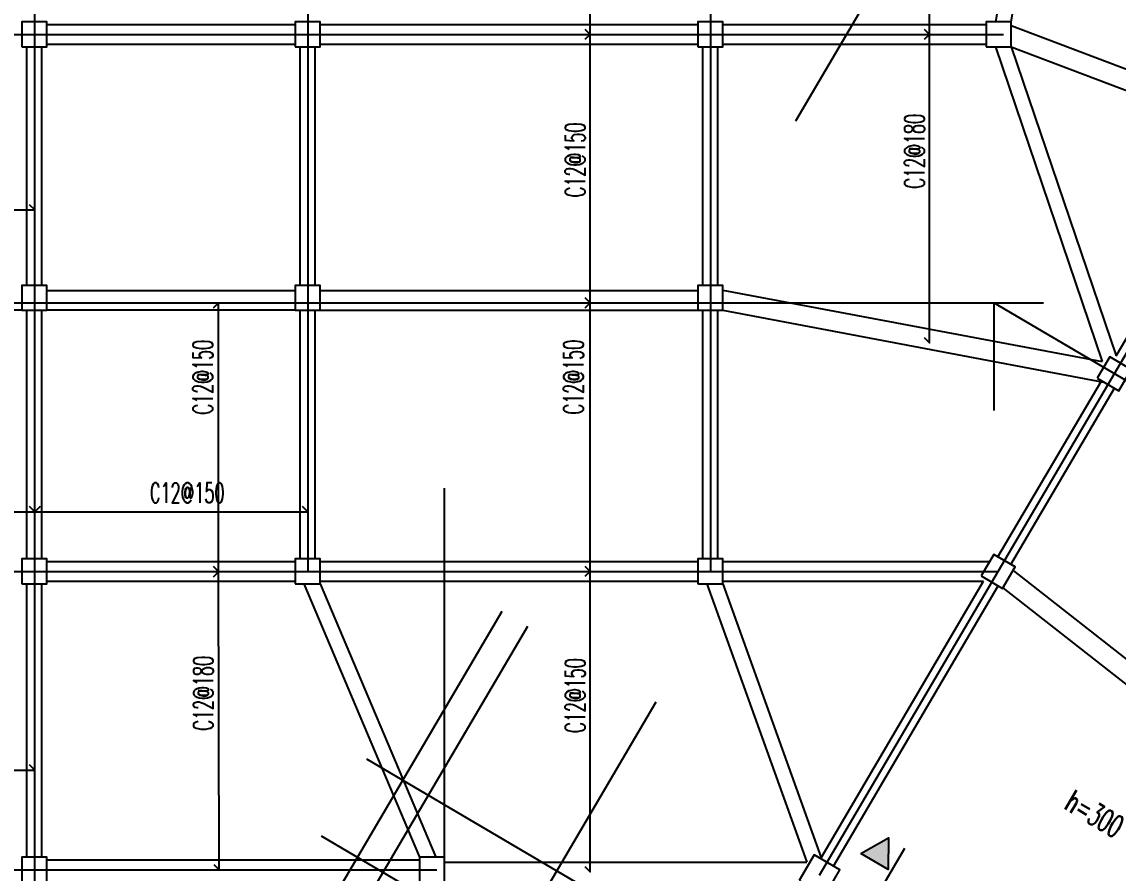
# Model space of a CAD drawing. Header units: millimetres. Extents: x 129427 to 386235, y 419441 to 703525.
# Drawn here: x 287096 to 309149, y 577526 to 594645 of the extents above; entities that cross this region are included whole.
import ezdxf

# ---------------------------------------------------------------- set-up
doc = ezdxf.new("R2010")
doc.units = ezdxf.units.MM
doc.header["$LTSCALE"] = 100
for name, color, linetype in [('B-dote', 253, 'Continuous'), ('B-板厚', 2, 'Continuous'), ('B-正筋文字', 7, 'Continuous'), ('B-正筋钢筋', 6, 'Continuous'), ('B-沉降观测点', 5, 'Continuous'), ('COLU', 7, 'Continuous'), ('h斜线-柱', 7, 'Continuous'), ('梁虚线', 4, 'Continuous')]:
    doc.layers.add(name, color=color, linetype=linetype)
doc.styles.get("Standard").update_dxf_attribs({"font": 'standard'})

# ---------------------------------------------------------------- blocks, each defined once
blk = doc.blocks.new('A$C7FDE0673')
at = {"layer": 'B-沉降观测点'}
blk.add_hatch(color=256, dxfattribs=at).paths.add_polyline_path([(318, 551), (0, 0), (636, 0)], flags=0)
blk.add_lwpolyline([(0, 0), (318, 551), (636, 0)], close=True, dxfattribs=at)

msp = doc.modelspace()

# ---------------------------------------------------------------- hatches: boundary and pattern name
at = {"layer": 'h斜线-柱'}
h = msp.add_hatch(dxfattribs=at)
h.set_pattern_fill('ANSI31', color=256, scale=40, style=0)
h.set_pattern_definition([])
h.paths.add_polyline_path([(287096.5, 594144.7), (287596.5, 594144.7), (287596.5, 594644.7), (287096.5, 594644.7)], flags=0)
h = msp.add_hatch(dxfattribs=at)
h.set_pattern_fill('ANSI31', color=256, scale=40, style=0)
h.set_pattern_definition([])
h.paths.add_polyline_path([(292596.5, 594144.7), (293096.5, 594144.7), (293096.5, 594644.7), (292596.5, 594644.7)], flags=0)
h = msp.add_hatch(dxfattribs=at)
h.set_pattern_fill('ANSI31', color=256, scale=40, style=0)
h.set_pattern_definition([])
h.paths.add_polyline_path([(300696.5, 594144.7), (301196.5, 594144.7), (301196.5, 594644.7), (300696.5, 594644.7)], flags=0)
h = msp.add_hatch(dxfattribs=at)
h.set_pattern_fill('ANSI31', color=256, scale=40, style=0)
h.set_pattern_definition([])
h.paths.add_polyline_path([(306496.5, 594144.7), (306996.5, 594144.7), (306996.5, 594644.7), (306496.5, 594644.7)], flags=0)
h = msp.add_hatch(dxfattribs=at)
h.set_pattern_fill('ANSI31', color=256, scale=40, style=0)
h.set_pattern_definition([])
h.paths.add_polyline_path([(287096.5, 588844.7), (287596.5, 588844.7), (287596.5, 589344.7), (287096.5, 589344.7)], flags=0)
h = msp.add_hatch(dxfattribs=at)
h.set_pattern_fill('ANSI31', color=256, scale=40, style=0)
h.set_pattern_definition([])
h.paths.add_polyline_path([(292596.5, 588844.7), (293096.5, 588844.7), (293096.5, 589344.7), (292596.5, 589344.7)], flags=0)
h = msp.add_hatch(dxfattribs=at)
h.set_pattern_fill('ANSI31', color=256, scale=40, style=0)
h.set_pattern_definition([])
h.paths.add_polyline_path([(300696.5, 588844.7), (301196.5, 588844.7), (301196.5, 589344.7), (300696.5, 589344.7)], flags=0)
h = msp.add_hatch(dxfattribs=at)
h.set_pattern_fill('ANSI31', color=256, scale=40, angle=-30.45463, style=0)
h.set_pattern_definition([])
h.paths.add_polyline_path([(308729.9, 587479.6), (309160.9, 587226.1), (309414.3, 587657.2), (308983.3, 587910.6)], flags=0)
h = msp.add_hatch(dxfattribs=at)
h.set_pattern_fill('ANSI31', color=256, scale=40, style=0)
h.set_pattern_definition([])
h.paths.add_polyline_path([(287096.5, 583344.7), (287596.5, 583344.7), (287596.5, 583844.7), (287096.5, 583844.7)], flags=0)
h = msp.add_hatch(dxfattribs=at)
h.set_pattern_fill('ANSI31', color=256, scale=40, style=0)
h.set_pattern_definition([])
h.paths.add_polyline_path([(292596.5, 583344.7), (293096.5, 583344.7), (293096.5, 583844.7), (292596.5, 583844.7)], flags=0)
h = msp.add_hatch(dxfattribs=at)
h.set_pattern_fill('ANSI31', color=256, scale=40, style=0)
h.set_pattern_definition([])
h.paths.add_polyline_path([(300696.5, 583344.7), (301196.5, 583344.7), (301196.5, 583844.7), (300696.5, 583844.7)], flags=0)
h = msp.add_hatch(dxfattribs=at)
h.set_pattern_fill('ANSI31', color=256, scale=40, angle=-30.45463, style=0)
h.set_pattern_definition([])
h.paths.add_polyline_path([(306393.4, 583505.9), (306824.4, 583252.5), (307077.9, 583683.5), (306646.9, 583936.9)], flags=0)
h = msp.add_hatch(dxfattribs=at)
h.set_pattern_fill('ANSI31', color=256, scale=40, style=0)
h.set_pattern_definition([])
h.paths.add_polyline_path([(287096.5, 577344.7), (287596.5, 577344.7), (287596.5, 577844.7), (287096.5, 577844.7)], flags=0)
h = msp.add_hatch(dxfattribs=at)
h.set_pattern_fill('ANSI31', color=256, scale=40, style=0)
h.set_pattern_definition([])
h.paths.add_polyline_path([(295096.5, 577344.7), (295596.5, 577344.7), (295596.5, 577844.7), (295096.5, 577844.7)], flags=0)
h = msp.add_hatch(dxfattribs=at)
h.set_pattern_fill('ANSI31', color=256, scale=40, angle=-30.45463, style=0)
h.set_pattern_definition([])
h.paths.add_polyline_path([(302731.2, 577376), (303248.4, 577071.9), (303552.5, 577589.2), (303035.3, 577893.3)], flags=0)

# ---------------------------------------------------------------- linework, layer by layer
at = {"layer": 'B-dote'}
for p, q in [((287346.5, 611994.7), (287346.5, 572194.7)), ((292846.5, 611994.7), (292846.5, 583594.7)), ((300946.5, 606494.7), (300946.5, 583594.7)), ((302668.3, 592658.1), (308019.8, 601759.7)), ((303141.9, 577482.6), (315002.3, 597654.1)), ((193117.8, 594394.7), (306846.5, 594394.7)), ((193334.6, 588994.7), (307651.9, 588994.7)), ((346178.3, 565750.7), (306646.2, 588994.7)), ((306646.2, 588994.7), (306646.2, 586832)), ((295596.5, 577594.7), (295596.5, 585264.6)), ((193551.4, 583594.7), (306735.7, 583594.7)), ((296748.5, 582787.3), (286448.6, 565269.8)), ((297265.7, 582483.1), (291775.3, 573145.4)), ((299851.8, 580962.6), (293449.1, 570073.2)), ((294026.9, 579825.9), (338930.2, 553423.7)), ((293114.6, 578274.2), (307980.4, 569533.4)), ((304851.6, 578022.8), (299209.1, 568426.5)), ((193792.2, 577594.7), (295446.5, 577594.7))]:
    msp.add_line(p, q, dxfattribs=at)
at = {"layer": 'B-正筋钢筋'}
for points in [[(305249.4, 594500.8), (305355.5, 594394.7), (305355.5, 601495.8), (305249.4, 601389.7)], [(298421.2, 594500.8), (298527.2, 594394.7), (298527.2, 600994.7), (298421.2, 600888.7)], [(298421.2, 589100.8), (298527.2, 588994.7), (298527.2, 594394.7), (298421.2, 594288.7)], [(305249.4, 588298.4), (305355.5, 588192.3), (305355.5, 594394.7), (305249.4, 594288.7)], [(281452.6, 590968.5), (281346.5, 590862.5), (287357.5, 590862.5), (287251.5, 590968.6)], [(290946.6, 583699.8), (291052.6, 583593.7), (291052.6, 588993.7), (290946.5, 588887.7)], [(298421.2, 583700.8), (298527.2, 583594.7), (298527.2, 588994.7), (298421.2, 588888.7)], [(281452.6, 584901.1), (281346.5, 584795), (287357.5, 584795), (287251.5, 584901.1)], [(287463.6, 584901.1), (287357.5, 584795), (292846.5, 584795), (292740.4, 584901.1)], [(290955.8, 577700.8), (291061.8, 577594.7), (291052.6, 583585.5), (290946.6, 583479.5)], [(298421.2, 577656.1), (298527.2, 577550), (298527.2, 583594.7), (298421.2, 583488.7)], [(281452.6, 579702.4), (281346.5, 579596.3), (287357.5, 579596.3), (287251.5, 579702.4)]]:
    msp.add_lwpolyline(points, dxfattribs=at)
at = {"layer": 'COLU'}
for points in [[(287096.5, 594144.7), (287596.5, 594144.7), (287596.5, 594644.7), (287096.5, 594644.7)], [(292596.5, 594144.7), (293096.5, 594144.7), (293096.5, 594644.7), (292596.5, 594644.7)], [(300696.5, 594144.7), (301196.5, 594144.7), (301196.5, 594644.7), (300696.5, 594644.7)], [(306496.5, 594144.7), (306996.5, 594144.7), (306996.5, 594644.7), (306496.5, 594644.7)], [(287096.5, 588844.7), (287596.5, 588844.7), (287596.5, 589344.7), (287096.5, 589344.7)], [(292596.5, 588844.7), (293096.5, 588844.7), (293096.5, 589344.7), (292596.5, 589344.7)], [(300696.5, 588844.7), (301196.5, 588844.7), (301196.5, 589344.7), (300696.5, 589344.7)], [(308729.9, 587479.6), (309160.9, 587226.1), (309414.3, 587657.2), (308983.3, 587910.6)], [(287096.5, 583344.7), (287596.5, 583344.7), (287596.5, 583844.7), (287096.5, 583844.7)], [(292596.5, 583344.7), (293096.5, 583344.7), (293096.5, 583844.7), (292596.5, 583844.7)], [(300696.5, 583344.7), (301196.5, 583344.7), (301196.5, 583844.7), (300696.5, 583844.7)], [(306393.4, 583505.9), (306824.4, 583252.5), (307077.9, 583683.5), (306646.9, 583936.9)], [(287096.5, 577344.7), (287596.5, 577344.7), (287596.5, 577844.7), (287096.5, 577844.7)], [(295096.5, 577344.7), (295596.5, 577344.7), (295596.5, 577844.7), (295096.5, 577844.7)], [(302731.2, 577376), (303248.4, 577071.9), (303552.5, 577589.2), (303035.3, 577893.3)]]:
    msp.add_lwpolyline(points, close=True, dxfattribs=at)
at = {"layer": '梁虚线'}
for p, q in [((306692.4, 594644.6), (307826.7, 601525.2)), ((306996.5, 594644.7), (308103.8, 601362.2)), ((287596.5, 594594.7), (292596.5, 594594.7)), ((293096.5, 594594.7), (300696.5, 594594.7)), ((301196.5, 594594.7), (306496.5, 594594.7)), ((306996.5, 594572.4), (311824.2, 592744.5)), ((287196.5, 589344.7), (287196.5, 594144.7)), ((287496.5, 589344.7), (287496.5, 594144.7)), ((287596.5, 594194.7), (292596.5, 594194.7)), ((292696.5, 589344.7), (292696.5, 594144.7)), ((292996.5, 589344.7), (292996.5, 594144.7)), ((293096.5, 594194.7), (300696.5, 594194.7)), ((300796.5, 589344.7), (300796.5, 594144.7)), ((301096.5, 589344.7), (301096.5, 594144.7)), ((301196.5, 594194.7), (306496.5, 594194.7)), ((306679.7, 594144.7), (308829.9, 587813.9)), ((306996.5, 594144.7), (309108.6, 587926.4)), ((306996.5, 594144.7), (311621.4, 592393.5)), ((309108.6, 587926.4), (311704.5, 592341.4)), ((287596.5, 589244.7), (292596.5, 589244.7)), ((293096.5, 589244.7), (300696.5, 589244.7)), ((301196.5, 589251.7), (308830.2, 587815.2)), ((287096.5, 588844.7), (281596.5, 588844.7)), ((287196.5, 583844.7), (287196.5, 588844.7)), ((287496.5, 583844.7), (287496.5, 588844.7)), ((292596.5, 588844.7), (287596.5, 588844.7)), ((292696.5, 583844.7), (292696.5, 588844.7)), ((292996.5, 583844.7), (292996.5, 588844.7)), ((293096.5, 588844.7), (300696.5, 588844.7)), ((300796.5, 583844.7), (300796.5, 588844.7)), ((301096.5, 583844.7), (301096.5, 588844.7)), ((301196.5, 588844.7), (308859, 587402.7)), ((306732.5, 583885.2), (308806.1, 587412)), ((306992.3, 583735.2), (309075.3, 587277.9)), ((287596.5, 583794.7), (292596.5, 583794.7)), ((293096.5, 583794.7), (300696.5, 583794.7)), ((301196.5, 583794.7), (306562.4, 583794.7)), ((307035.3, 583613.8), (313067.8, 578880.1)), ((287196.5, 577844.7), (287196.5, 583344.7)), ((287496.5, 577844.7), (287496.5, 583344.7)), ((287596.5, 583394.7), (292596.5, 583394.7)), ((292770.8, 583344.7), (295096.2, 577844.6)), ((293096.5, 583394.7), (300696.5, 583394.7)), ((293096.5, 583344.7), (295421.8, 577844.7)), ((300876.9, 583344.7), (302888.3, 577744.7)), ((301195.7, 583344.7), (303174.8, 577834.6)), ((301196.5, 583394.7), (306444, 583394.7)), ((303174.8, 577834.6), (306444, 583394.7)), ((303423.2, 577665.2), (306738.8, 583304.2)), ((306833.3, 583263.8), (312865.8, 578530.2)), ((287596.5, 577794.7), (295096.5, 577794.7)), ((295596.5, 577744.7), (302888.3, 577744.7))]:
    msp.add_line(p, q, dxfattribs=at)

# ---------------------------------------------------------------- block references
at = {"layer": 'B-沉降观测点', "rotation": 329.5453237250908}
msp.add_blockref('A$C7FDE0673', (303976.7, 577918.3), dxfattribs=at)

# ---------------------------------------------------------------- texts
at = {"layer": 'B-板厚', "width": 0.65}
msp.add_text('h=300', height=450, rotation=329.54537, dxfattribs=at).set_placement((308047, 578826.5))
at = {"layer": 'B-正筋文字', "width": 0.65}
for s, rotation, p in [('C12@150', 90, (298425.6, 591118.6)), ('C12@180', 90, (305253.9, 591293.5)), ('C12@150', 90, (290936.3, 586748.7)), ('C12@150', 90, (298394, 586750.5)), ('C12@150', 360, (289670.4, 584975.3)), ('C12@180', 90, (290945.5, 580391.6)), ('C12@150', 90, (298425.6, 580345.9))]:
    msp.add_text(s, height=400, rotation=rotation, dxfattribs=at).set_placement(p)

doc.saveas('drawing.dxf')
